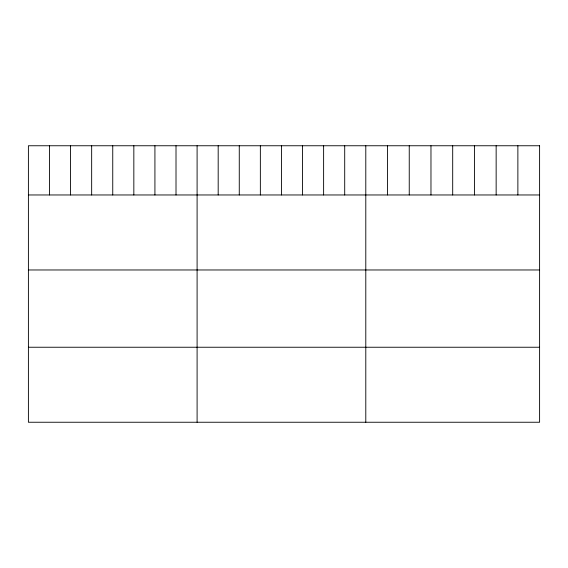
<?xml version="1.0" encoding="UTF-8"?>
<svg xmlns="http://www.w3.org/2000/svg" width="568" height="568" viewBox="0 0 568 568"><rect width="100%" height="100%" fill="white"/><g stroke="black" fill="none" stroke-linecap="round" stroke-linejoin="round"><path stroke-width="0.85" d="M28.4 194.966L539.6 194.966M28.4 269.97L539.6 269.97M28.4 347.24L539.6 347.24M517.874 145.756L517.874 194.966M496.148 145.756L496.148 194.966M474.422 145.756L474.422 194.966M452.696 145.756L452.696 194.966M430.97 145.756L430.97 194.966M409.244 145.756L409.244 194.966M387.518 145.756L387.518 194.966M365.792 145.756L365.792 422.244M344.705 145.756L344.705 194.966M323.618 145.756L323.618 194.966M302.531 145.756L302.531 194.966M281.444 145.756L281.444 194.966M260.357 145.756L260.357 194.966M239.27 145.756L239.27 194.966M218.183 145.756L218.183 194.966M197.096 145.756L197.096 422.244M176.009 145.756L176.009 194.966M154.922 145.756L154.922 194.966M133.835 145.756L133.835 194.966M112.748 145.756L112.748 194.966M91.661 145.756L91.661 194.966M70.574 145.756L70.574 194.966M49.487 145.756L49.487 194.966M539.6 145.756L28.4 145.756L28.4 422.244L539.6 422.244L539.6 145.756"/></g></svg>
